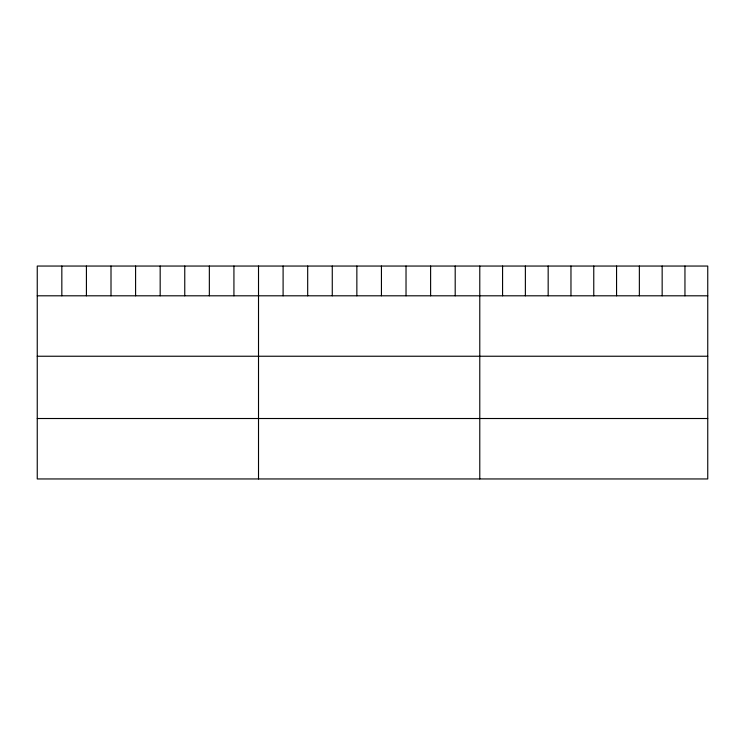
<?xml version="1.0" encoding="UTF-8"?>
<svg xmlns="http://www.w3.org/2000/svg" width="745" height="745" viewBox="0 0 745 745"><rect width="100%" height="100%" fill="white"/><g stroke="black" fill="none" stroke-linecap="round" stroke-linejoin="round"><path stroke-width="1.12" d="M707.75 295.802L707.75 478.951L37.25 478.951L37.25 266.049L707.75 266.049L707.75 295.802L37.25 295.802M37.25 356.24L707.75 356.24M37.25 418.513L707.75 418.513M684.953 266.049L684.953 295.802M662.156 266.049L662.156 295.802M639.359 266.049L639.359 295.802M616.562 266.049L616.562 295.802M593.765 266.049L593.765 295.802M570.968 266.049L570.968 295.802M548.171 266.049L548.171 295.802M525.374 266.049L525.374 295.802M502.577 266.049L502.577 295.802M479.78 266.049L479.78 478.951M455.195 266.049L455.195 295.802M430.61 266.049L430.61 295.802M406.025 266.049L406.025 295.802M381.44 266.049L381.44 295.802M356.855 266.049L356.855 295.802M332.27 266.049L332.27 295.802M307.685 266.049L307.685 295.802M283.1 266.049L283.1 295.802M258.515 266.049L258.515 478.951M233.93 266.049L233.93 295.802M209.345 266.049L209.345 295.802M184.76 266.049L184.76 295.802M160.175 266.049L160.175 295.802M135.59 266.049L135.59 295.802M111.005 266.049L111.005 295.802M86.42 266.049L86.42 295.802M61.835 266.049L61.835 295.802"/></g></svg>
